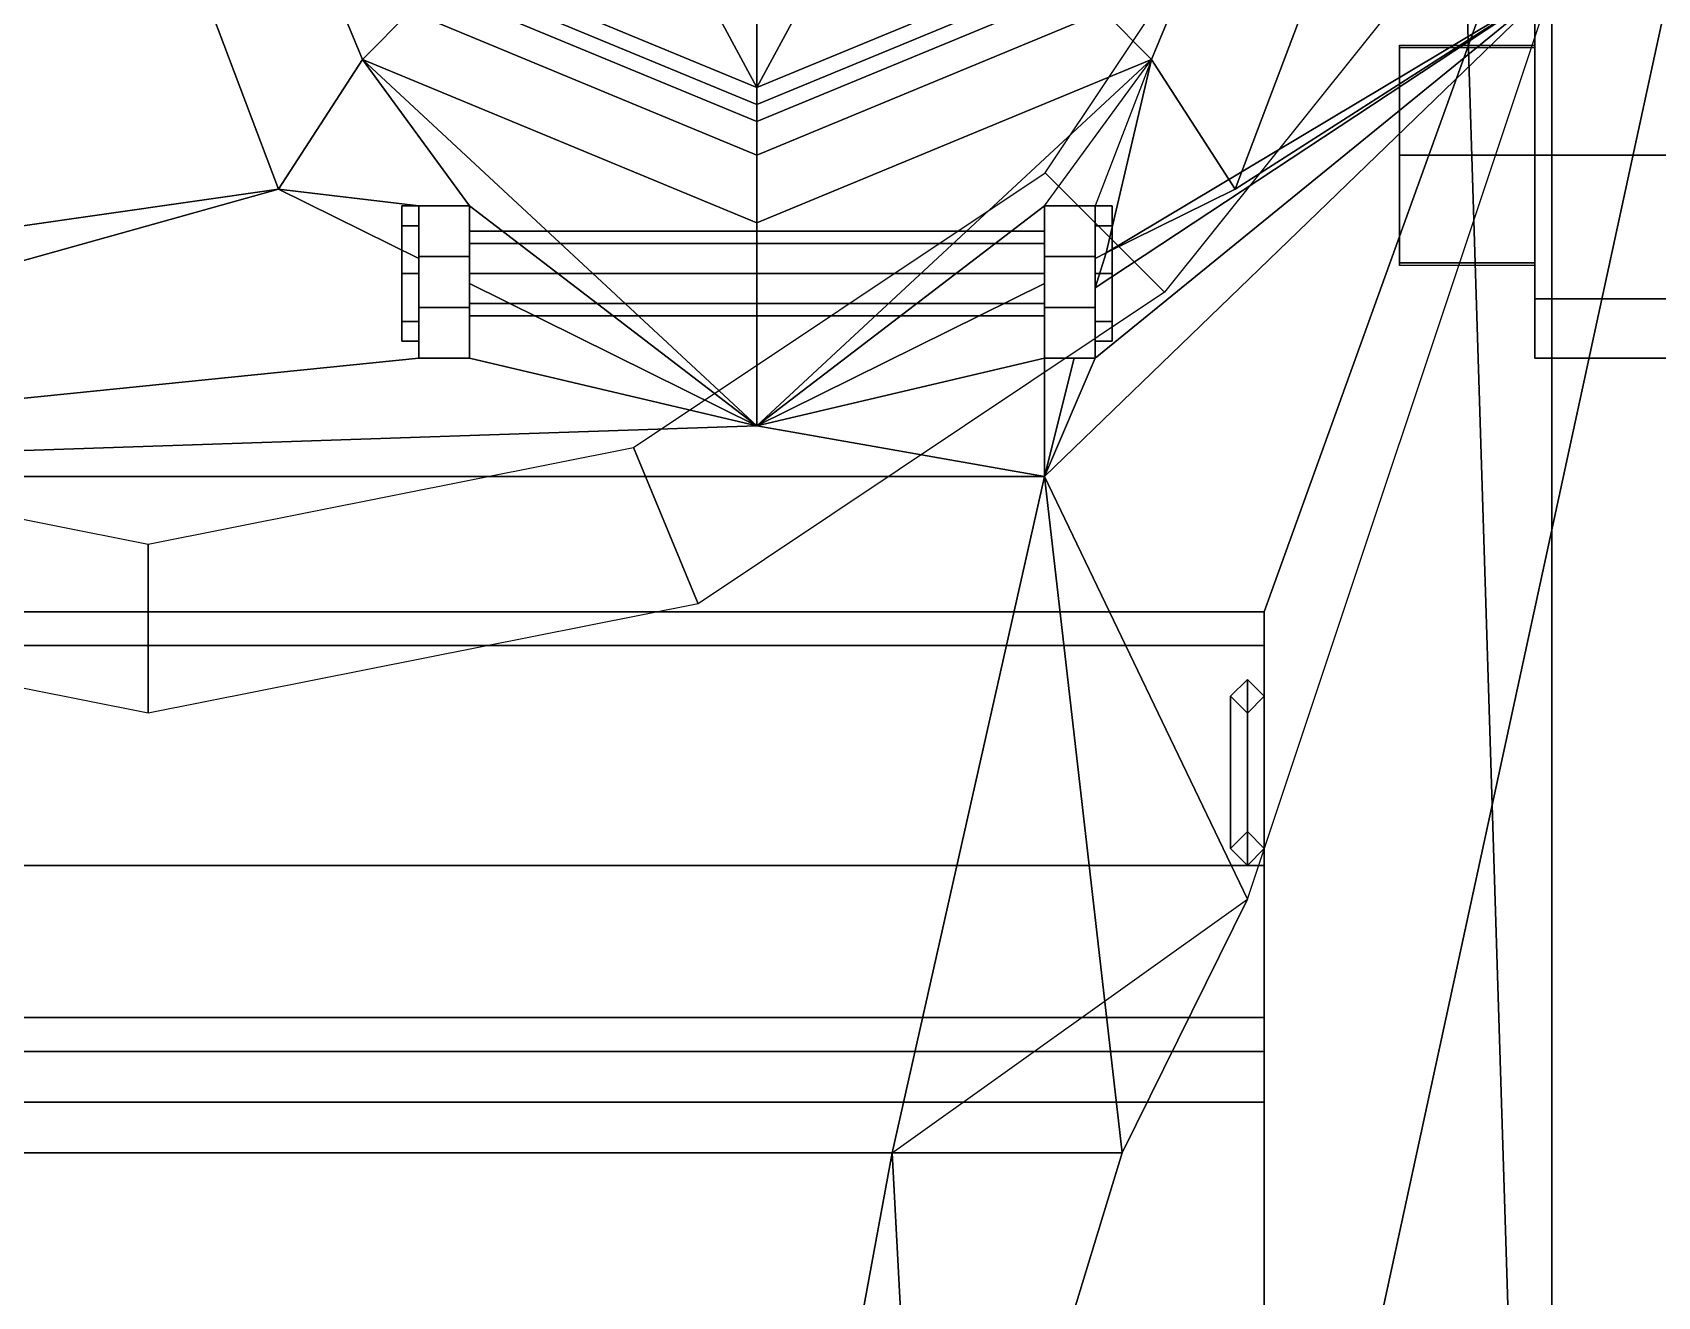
# Model space of a CAD drawing. Header units: millimetres. Extents: x -1.42 to 1.42, y -2.5 to 7.36.
# Drawn here: x -0.068 to 0.892, y -1.055 to -0.307 of the extents above; entities that cross this region are included whole.
import ezdxf

# ---------------------------------------------------------------- set-up
doc = ezdxf.new("R2010")
doc.units = ezdxf.units.MM
doc.header["$MEASUREMENT"] = 0
doc.layers.add('suspension', color=5, linetype='Continuous')
doc.layers.add('turret', color=2, linetype='Continuous')

msp = doc.modelspace()

# ---------------------------------------------------------------- linework, layer by layer
for points in [[(0.71, 1.94, 0.47), (0.83, -1.89, 0.47), (-0.83, -1.89, 0.47), (-0.71, 1.94, 0.47)], [(0.71, 1.94, 0.47), (0.83, 1.94, 0.47), (0.83, -1.89, 0.47), (0.71, 1.94, 0.47)], [(0.93128, -2.35, 0.95), (0.83, -1.89, 0.47), (0.83, 1.94, 0.47), (0.90385, 1.81, 0.82)], [(-1.06, 0.46, 1.56), (-0.66, -0.65, 1.56), (0.66, -0.65, 1.56), (1.06, 0.46, 1.56)], [(0.66, -0.65, 1.56), (0.66, -1.3, 1.56), (0.67, -1.34, 1.56), (1.06, 0.46, 1.56)], [(1.06, 0.46, 1.56), (0.67, -1.34, 1.56), (1.04101, -1.34, 1.47), (1.06, 0.46, 1.56)], [(-0.66, -0.65, 1.56), (-0.66, -0.67, 1.62), (0.66, -0.67, 1.62), (0.66, -0.65, 1.56)], [(0.66, -0.8, 1.59), (0.66, -0.89, 1.59), (0.66, -1.3, 1.56), (0.66, -0.65, 1.56)], [(0.66, -0.67, 1.62), (0.66, -0.8, 1.62), (0.66, -0.8, 1.59), (0.66, -0.65, 1.56)], [(-0.66, -0.67, 1.62), (-0.66, -0.8, 1.62), (0.66, -0.8, 1.62), (0.66, -0.67, 1.62)], [(0.65, -0.69, 1.62), (0.64, -0.7, 1.62), (0.64, -0.7, 1.67), (0.65, -0.69, 1.68)], [(0.64, -0.79, 1.67), (0.65, -0.8, 1.68), (0.65, -0.69, 1.68), (0.64, -0.7, 1.67)], [(0.66, -0.7, 1.62), (0.65, -0.69, 1.62), (0.65, -0.69, 1.68), (0.66, -0.7, 1.67)], [(0.65, -0.8, 1.68), (0.66, -0.79, 1.67), (0.66, -0.7, 1.67), (0.65, -0.69, 1.68)], [(0.64, -0.7, 1.62), (0.65, -0.71, 1.62), (0.65, -0.71, 1.66), (0.64, -0.7, 1.67)], [(0.65, -0.78, 1.66), (0.64, -0.79, 1.67), (0.64, -0.7, 1.67), (0.65, -0.71, 1.66)], [(0.65, -0.71, 1.62), (0.66, -0.7, 1.62), (0.66, -0.7, 1.67), (0.65, -0.71, 1.66)], [(0.66, -0.79, 1.67), (0.65, -0.78, 1.66), (0.65, -0.71, 1.66), (0.66, -0.7, 1.67)], [(0.65, -0.78, 1.62), (0.64, -0.79, 1.62), (0.64, -0.79, 1.67), (0.65, -0.78, 1.66)], [(0.66, -0.79, 1.62), (0.65, -0.78, 1.62), (0.65, -0.78, 1.66), (0.66, -0.79, 1.67)], [(0.64, -0.79, 1.62), (0.65, -0.8, 1.62), (0.65, -0.8, 1.68), (0.64, -0.79, 1.67)], [(0.65, -0.8, 1.62), (0.66, -0.79, 1.62), (0.66, -0.79, 1.67), (0.65, -0.8, 1.68)], [(-0.66, -0.8, 1.59), (-0.66, -0.89, 1.59), (0.66, -0.89, 1.59), (0.66, -0.8, 1.59)], [(-0.66, -0.8, 1.62), (-0.66, -0.8, 1.59), (0.66, -0.8, 1.59), (0.66, -0.8, 1.62)], [(-0.66, -0.89, 1.62), (-0.66, -0.91, 1.65), (0.66, -0.91, 1.65), (0.66, -0.89, 1.62)], [(-0.66, -0.89, 1.59), (-0.66, -0.89, 1.62), (0.66, -0.89, 1.62), (0.66, -0.89, 1.59)], [(0.66, -0.91, 1.65), (0.66, -1.26, 1.64), (0.66, -1.29, 1.62), (0.66, -0.89, 1.62)], [(0.66, -0.89, 1.62), (0.66, -1.29, 1.62), (0.66, -1.3, 1.56), (0.66, -0.89, 1.59)], [(-0.66, -0.91, 1.65), (-0.66, -0.94, 1.67), (0.66, -0.94, 1.67), (0.66, -0.91, 1.65)], [(0.66, -0.94, 1.67), (0.66, -1.14, 1.67), (0.66, -1.26, 1.64), (0.66, -0.91, 1.65)], [(-0.66, -0.94, 1.67), (-0.66, -1.14, 1.67), (0.66, -1.14, 1.67), (0.66, -0.94, 1.67)]]:
    msp.add_3dface(points)
at = {"layer": 'suspension'}
for points in [[(0.82, -0.31636, 0.46636), (0.82, -0.31485, 0.47), (0.82, -0.28485, 0.47), (0.82, -0.29515, 0.44515)], [(0.82, -0.38, 0.44), (0.82, -0.31636, 0.46636), (0.82, -0.29515, 0.44515), (0.82, -0.38, 0.41)], [(0.82, -0.38, 0.41), (0.82, -0.29515, 0.44515), (0.91, -0.29515, 0.44515), (0.91, -0.38, 0.41)], [(0.82, -0.29515, 0.61485), (0.82, -0.38, 0.65), (0.91, -0.38, 0.65), (0.91, -0.29515, 0.61485)], [(0.74, -0.44364, 0.46636), (0.74, -0.44515, 0.47), (0.74, -0.31485, 0.47), (0.74, -0.31636, 0.46636)], [(0.74, -0.31636, 0.46636), (0.74, -0.31485, 0.47), (0.82, -0.31485, 0.47), (0.82, -0.31636, 0.46636)], [(0.74, -0.44364, 0.46636), (0.74, -0.31636, 0.46636), (0.74, -0.31636, 0.46636), (0.74, -0.38, 0.44)], [(0.74, -0.38, 0.44), (0.74, -0.31636, 0.46636), (0.82, -0.31636, 0.46636), (0.82, -0.38, 0.44)], [(0.74, -0.44364, 0.46636), (0.74, -0.38, 0.44), (0.82, -0.38, 0.44), (0.82, -0.44364, 0.46636)], [(0.82, -0.44364, 0.46636), (0.82, -0.38, 0.44), (0.82, -0.38, 0.41), (0.82, -0.46485, 0.44515)], [(0.82, -0.46485, 0.44515), (0.82, -0.38, 0.41), (0.91, -0.38, 0.41), (0.91, -0.46485, 0.44515)], [(0.82, -0.38, 0.65), (0.82, -0.46485, 0.61485), (0.91, -0.46485, 0.61485), (0.91, -0.38, 0.65)], [(0.74, -0.44515, 0.47), (0.74, -0.44364, 0.46636), (0.82, -0.44364, 0.46636), (0.82, -0.44515, 0.47)], [(0.82, -0.44515, 0.47), (0.82, -0.44364, 0.46636), (0.82, -0.46485, 0.44515), (0.82, -0.47515, 0.47)], [(0.82, -0.46485, 0.61485), (0.82, -0.5, 0.53), (0.91, -0.5, 0.53), (0.91, -0.46485, 0.61485)], [(0.82, -0.5, 0.53), (0.82, -0.46485, 0.44515), (0.91, -0.46485, 0.44515), (0.91, -0.5, 0.53)]]:
    msp.add_3dface(points, dxfattribs=at)
at = {"layer": 'turret'}
for points in [[(-0.74, 0.11, 2.26), (-0.55, -0.49, 2.26), (0.07716, -0.4, 2.26), (-0.04, -0.09, 2.26)], [(-0.04, -0.09, 2.26), (0.07716, -0.4, 2.26), (0.12665, -0.32335, 2.34), (0.03, -0.09, 2.34)], [(0.03, -0.09, 2.34), (0.12665, -0.32335, 2.34), (0.15494, -0.29506, 2.38), (0.07, -0.09, 2.38)], [(0.59335, -0.32335, 2.34), (0.69, -0.09, 2.34), (0.65, -0.09, 2.38), (0.56506, -0.29506, 2.38)], [(0.64284, -0.4, 2.26), (0.76, -0.09, 2.26), (0.69, -0.09, 2.34), (0.59335, -0.32335, 2.34)], [(0.83, -0.28, 1.76), (0.76, -0.09, 2.26), (0.64284, -0.4, 2.26), (0.83, -0.28, 1.76)], [(0.53033, -0.39033, 1.56), (0.69291, -0.14701, 1.56), (0.89, -0.1, 1.76), (0.60104, -0.46104, 1.76)], [(0.36, -0.34, 2.43), (0.36, -0.34, 2.43), (0.29, -0.21, 2.47), (0.18322, -0.26678, 2.43)], [(0.36, -0.34, 2.43), (0.36, -0.34, 2.43), (0.36, -0.23, 2.47), (0.29, -0.21, 2.47)], [(0.36, -0.34, 2.43), (0.36, -0.34, 2.43), (0.43, -0.21, 2.47), (0.36, -0.23, 2.47)], [(0.36, -0.34, 2.43), (0.36, -0.34, 2.43), (0.53678, -0.26678, 2.43), (0.43, -0.21, 2.47)], [(0.17615, -0.27385, 2.41), (0.36, -0.35, 2.41), (0.36, -0.34, 2.43), (0.18322, -0.26678, 2.43)], [(0.36, -0.35, 2.41), (0.54385, -0.27385, 2.41), (0.53678, -0.26678, 2.43), (0.36, -0.34, 2.43)], [(0.16908, -0.28092, 2.41), (0.36, -0.36, 2.41), (0.36, -0.35, 2.41), (0.17615, -0.27385, 2.41)], [(0.36, -0.36, 2.41), (0.55092, -0.28092, 2.41), (0.54385, -0.27385, 2.41), (0.36, -0.35, 2.41)], [(0.15494, -0.29506, 2.38), (0.36, -0.38, 2.38), (0.36, -0.36, 2.41), (0.16908, -0.28092, 2.41)], [(0.36, -0.38, 2.38), (0.56506, -0.29506, 2.38), (0.55092, -0.28092, 2.41), (0.36, -0.36, 2.41)], [(0.83, -0.28, 1.76), (0.56, -0.5, 2.23253), (0.53, -0.57, 2.26), (0.83, -0.28, 1.76)], [(0.83, -0.28, 1.76), (0.53, -0.57, 2.26), (0.65, -0.82, 1.76), (0.83, -0.28, 1.76)], [(0.83, -0.28, 1.76), (0.56654, -0.43777, 2.26), (0.56, -0.45842, 2.26), (0.83, -0.28, 1.76)], [(0.83, -0.28, 1.76), (0.56, -0.45842, 2.26), (0.56, -0.5, 2.23253), (0.83, -0.28, 1.76)], [(0.83, -0.28, 1.76), (0.64284, -0.4, 2.26), (0.56654, -0.43777, 2.26), (0.83, -0.28, 1.76)], [(0.12665, -0.32335, 2.34), (0.36, -0.42, 2.34), (0.36, -0.38, 2.38), (0.15494, -0.29506, 2.38)], [(0.36, -0.42, 2.34), (0.59335, -0.32335, 2.34), (0.56506, -0.29506, 2.38), (0.36, -0.38, 2.38)], [(0.07716, -0.4, 2.26), (0.16, -0.41, 2.28452), (0.19, -0.41, 2.29626), (0.12665, -0.32335, 2.34)], [(0.12665, -0.32335, 2.34), (0.19, -0.41, 2.29626), (0.36, -0.54, 2.26)], [(0.12665, -0.32335, 2.34), (0.36, -0.54, 2.26), (0.36, -0.42, 2.34), (0.12665, -0.32335, 2.34)], [(0.36, -0.54, 2.26), (0.53, -0.41, 2.29626), (0.59335, -0.32335, 2.34)], [(0.36, -0.42, 2.34), (0.36, -0.54, 2.26), (0.59335, -0.32335, 2.34)], [(0.56, -0.44101, 2.26), (0.56654, -0.43777, 2.26), (0.59335, -0.32335, 2.34), (0.56, -0.41, 2.28452)], [(0.56654, -0.43777, 2.26), (0.64284, -0.4, 2.26), (0.59335, -0.32335, 2.34)], [(0.28701, -0.55291, 1.56), (0.53033, -0.39033, 1.56), (0.60104, -0.46104, 1.76), (0.32528, -0.6453, 1.76)], [(-0.55, -0.49, 2.26), (-0.53, -0.57, 2.26), (0.07716, -0.4, 2.26)], [(0.07716, -0.4, 2.26), (-0.53, -0.57, 2.26), (0.16, -0.5, 2.26), (0.16, -0.44101, 2.26)], [(0.07716, -0.4, 2.26), (0.16, -0.44101, 2.26), (0.16, -0.41, 2.28452)], [(0.16, -0.42172, 2.42828), (0.16, -0.41, 2.4), (0.15, -0.41, 2.4), (0.15, -0.42172, 2.42828)], [(0.16, -0.41, 2.4), (0.16, -0.42172, 2.37172), (0.15, -0.42172, 2.37172), (0.15, -0.41, 2.4)], [(0.15, -0.42172, 2.37172), (0.15, -0.45, 2.44), (0.15, -0.42172, 2.42828), (0.15, -0.41, 2.4)], [(0.16, -0.44, 2.45), (0.19, -0.44, 2.45), (0.19, -0.41, 2.43), (0.16, -0.41, 2.43)], [(0.16, -0.41, 2.43), (0.19, -0.41, 2.43), (0.19, -0.41, 2.29626), (0.16, -0.41, 2.28452)], [(0.16, -0.5, 2.43), (0.16, -0.47, 2.45), (0.16, -0.44, 2.45), (0.16, -0.41, 2.43)], [(0.16, -0.44101, 2.26), (0.16, -0.5, 2.26), (0.16, -0.5, 2.43), (0.16, -0.41, 2.43)], [(0.16, -0.41, 2.28452), (0.16, -0.44101, 2.26), (0.16, -0.41, 2.43)], [(0.19, -0.47, 2.45), (0.19, -0.5, 2.43), (0.19, -0.41, 2.43), (0.19, -0.44, 2.45)], [(0.19, -0.5, 2.26), (0.19, -0.45585, 2.26), (0.19, -0.41, 2.43), (0.19, -0.5, 2.43)], [(0.19, -0.45585, 2.26), (0.19, -0.41, 2.29626), (0.19, -0.41, 2.43)], [(0.19, -0.45585, 2.26), (0.36, -0.54, 2.26), (0.36, -0.54, 2.26), (0.19, -0.41, 2.29626)], [(0.36, -0.54, 2.26), (0.53, -0.45585, 2.26), (0.53, -0.41, 2.29626)], [(0.53, -0.41, 2.29626), (0.53, -0.45585, 2.26), (0.53, -0.41, 2.43)], [(0.53, -0.45585, 2.26), (0.53, -0.5, 2.26), (0.53, -0.5, 2.43), (0.53, -0.41, 2.43)], [(0.53, -0.44, 2.45), (0.56, -0.44, 2.45), (0.56, -0.41, 2.43), (0.53, -0.41, 2.43)], [(0.53, -0.41, 2.43), (0.56, -0.41, 2.43), (0.56, -0.41, 2.28452), (0.53, -0.41, 2.29626)], [(0.53, -0.5, 2.43), (0.53, -0.47, 2.45), (0.53, -0.44, 2.45), (0.53, -0.41, 2.43)], [(0.56, -0.44101, 2.26), (0.56, -0.41, 2.28452), (0.56, -0.41, 2.43)], [(0.56, -0.45842, 2.26), (0.56, -0.44101, 2.26), (0.56, -0.41, 2.43), (0.56, -0.5, 2.43)], [(0.56, -0.47, 2.45), (0.56, -0.5, 2.43), (0.56, -0.41, 2.43), (0.56, -0.44, 2.45)], [(0.56, -0.41, 2.4), (0.56, -0.42172, 2.42828), (0.57, -0.42172, 2.42828), (0.57, -0.41, 2.4)], [(0.56, -0.42172, 2.37172), (0.56, -0.41, 2.4), (0.57, -0.41, 2.4), (0.57, -0.42172, 2.37172)], [(0.57, -0.42172, 2.37172), (0.57, -0.41, 2.4), (0.57, -0.42172, 2.42828), (0.57, -0.45, 2.36)], [(0.16, -0.45, 2.44), (0.16, -0.42172, 2.42828), (0.15, -0.42172, 2.42828), (0.15, -0.45, 2.44)], [(0.16, -0.42172, 2.37172), (0.16, -0.45, 2.36), (0.15, -0.45, 2.36), (0.15, -0.42172, 2.37172)], [(0.15, -0.45, 2.36), (0.15, -0.47828, 2.42828), (0.15, -0.45, 2.44), (0.15, -0.42172, 2.37172)], [(0.56, -0.45, 2.36), (0.56, -0.42172, 2.37172), (0.57, -0.42172, 2.37172), (0.57, -0.45, 2.36)], [(0.56, -0.42172, 2.42828), (0.56, -0.45, 2.44), (0.57, -0.45, 2.44), (0.57, -0.42172, 2.42828)], [(0.57, -0.45, 2.36), (0.57, -0.42172, 2.42828), (0.57, -0.45, 2.44), (0.57, -0.47828, 2.37172)], [(0.53, -0.43232, 2.41768), (0.53, -0.425, 2.4), (0.19, -0.425, 2.4), (0.19, -0.43232, 2.41768)], [(0.53, -0.425, 2.4), (0.53, -0.43232, 2.38232), (0.19, -0.43232, 2.38232), (0.19, -0.425, 2.4)], [(0.53, -0.45, 2.425), (0.53, -0.43232, 2.41768), (0.19, -0.43232, 2.41768), (0.19, -0.45, 2.425)], [(0.53, -0.43232, 2.38232), (0.53, -0.45, 2.375), (0.19, -0.45, 2.375), (0.19, -0.43232, 2.38232)], [(0.16, -0.47, 2.45), (0.19, -0.47, 2.45), (0.19, -0.44, 2.45), (0.16, -0.44, 2.45)], [(0.53, -0.47, 2.45), (0.56, -0.47, 2.45), (0.56, -0.44, 2.45), (0.53, -0.44, 2.45)], [(0.56654, -0.43777, 2.26), (0.56654, -0.43777, 2.26), (0.56, -0.44101, 2.26), (0.56, -0.45842, 2.26)], [(0.16, -0.47828, 2.42828), (0.16, -0.45, 2.44), (0.15, -0.45, 2.44), (0.15, -0.47828, 2.42828)], [(0.16, -0.45, 2.36), (0.16, -0.47828, 2.37172), (0.15, -0.47828, 2.37172), (0.15, -0.45, 2.36)], [(0.15, -0.47828, 2.37172), (0.15, -0.49, 2.4), (0.15, -0.47828, 2.42828), (0.15, -0.45, 2.36)], [(0.53, -0.46768, 2.41768), (0.53, -0.45, 2.425), (0.19, -0.45, 2.425), (0.19, -0.46768, 2.41768)], [(0.53, -0.45, 2.375), (0.53, -0.46768, 2.38232), (0.19, -0.46768, 2.38232), (0.19, -0.45, 2.375)], [(0.56, -0.47828, 2.37172), (0.56, -0.45, 2.36), (0.57, -0.45, 2.36), (0.57, -0.47828, 2.37172)], [(0.56, -0.45, 2.44), (0.56, -0.47828, 2.42828), (0.57, -0.47828, 2.42828), (0.57, -0.45, 2.44)], [(0.57, -0.47828, 2.37172), (0.57, -0.45, 2.44), (0.57, -0.47828, 2.42828), (0.57, -0.49, 2.4)], [(0.19, -0.5, 2.26), (0.36, -0.54, 2.26), (0.36, -0.54, 2.26), (0.19, -0.45585, 2.26)], [(0.53, -0.5, 2.26), (0.53, -0.5, 2.26), (0.53, -0.45585, 2.26), (0.36, -0.54, 2.26)], [(0.56, -0.5, 2.23253), (0.56, -0.45842, 2.26), (0.56, -0.5, 2.43)], [(0.16, -0.5, 2.43), (0.19, -0.5, 2.43), (0.19, -0.47, 2.45), (0.16, -0.47, 2.45)], [(0.53, -0.475, 2.4), (0.53, -0.46768, 2.41768), (0.19, -0.46768, 2.41768), (0.19, -0.475, 2.4)], [(0.53, -0.46768, 2.38232), (0.53, -0.475, 2.4), (0.19, -0.475, 2.4), (0.19, -0.46768, 2.38232)], [(0.53, -0.5, 2.43), (0.56, -0.5, 2.43), (0.56, -0.47, 2.45), (0.53, -0.47, 2.45)], [(0.16, -0.49, 2.4), (0.16, -0.47828, 2.42828), (0.15, -0.47828, 2.42828), (0.15, -0.49, 2.4)], [(0.16, -0.47828, 2.37172), (0.16, -0.49, 2.4), (0.15, -0.49, 2.4), (0.15, -0.47828, 2.37172)], [(0.56, -0.47828, 2.42828), (0.56, -0.49, 2.4), (0.57, -0.49, 2.4), (0.57, -0.47828, 2.42828)], [(0.56, -0.49, 2.4), (0.56, -0.47828, 2.37172), (0.57, -0.47828, 2.37172), (0.57, -0.49, 2.4)], [(-0.53, -0.57, 2.26), (0.36, -0.54, 2.26), (0.19, -0.5, 2.26), (0.16, -0.5, 2.26)], [(0.16, -0.5, 2.26), (0.19, -0.5, 2.26), (0.19, -0.5, 2.43), (0.16, -0.5, 2.43)], [(0.53, -0.57, 2.26), (0.53, -0.57, 2.26), (0.53, -0.5, 2.26), (0.36, -0.54, 2.26)], [(0.53, -0.5, 2.26), (0.5475, -0.5, 2.26), (0.56, -0.5, 2.43), (0.53, -0.5, 2.43)], [(0.53, -0.57, 2.26), (0.56, -0.5, 2.23253), (0.5475, -0.5, 2.26)], [(0.53, -0.57, 2.26), (0.53, -0.57, 2.26), (0.5475, -0.5, 2.26), (0.53, -0.5, 2.26)], [(-0.53, -0.57, 2.26), (-0.53, -0.57, 2.26), (0.53, -0.57, 2.26), (0.36, -0.54, 2.26)], [(-0.28701, -0.55291, 1.56), (0, -0.61, 1.56), (0, -0.71, 1.76), (-0.32528, -0.6453, 1.76)], [(0, -0.61, 1.56), (0.28701, -0.55291, 1.56), (0.32528, -0.6453, 1.76), (0, -0.71, 1.76)], [(-0.44, -0.97, 2.16), (0.44, -0.97, 2.16), (0.53, -0.57, 2.26), (-0.53, -0.57, 2.26)], [(0.53, -0.57, 2.26), (0.44, -0.97, 2.16), (0.576, -0.97, 1.82), (0.53, -0.57, 2.26)], [(0.65, -0.82, 1.76), (0.53, -0.57, 2.26), (0.576, -0.97, 1.82), (0.65, -0.82, 1.76)], [(0.65, -0.82, 1.76), (0.576, -0.97, 1.82), (0.44, -0.97, 1.76), (0.65, -0.82, 1.76)], [(-0.44, -0.97, 1.76), (0.44, -0.97, 1.76), (0.576, -0.97, 1.82), (-0.576, -0.97, 1.82)], [(-0.576, -0.97, 1.82), (0.576, -0.97, 1.82), (0.46, -1.35, 1.82), (-0.46, -1.35, 1.82)], [(-0.37, -1.35, 2.07), (0.37, -1.35, 2.07), (0.44, -0.97, 2.16), (-0.44, -0.97, 2.16)], [(0.46, -1.35, 1.82), (0.46, -1.35, 1.82), (0.44, -0.97, 2.16), (0.37, -1.35, 2.07)], [(0.46, -1.35, 1.82), (0.46, -1.35, 1.82), (0.576, -0.97, 1.82), (0.44, -0.97, 2.16)]]:
    msp.add_3dface(points, dxfattribs=at)

doc.saveas('drawing.dxf')
